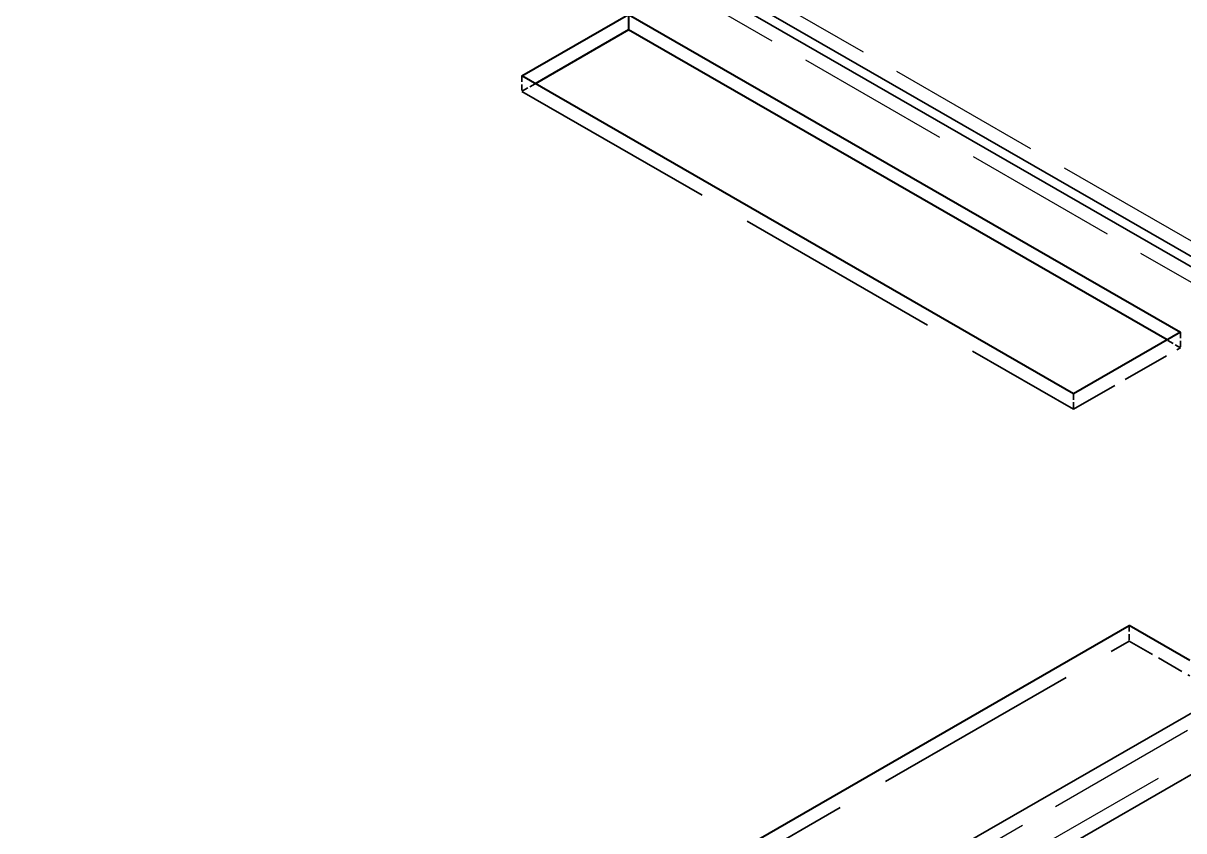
# Model space of a CAD drawing. Header units: millimetres. Extents: x 0 to 1188, y 0 to 840.
# Drawn here: x 1034.62 to 1080.71, y 679.05 to 711.12 of the extents above; entities that cross this region are included whole.
import ezdxf

# ---------------------------------------------------------------- set-up
doc = ezdxf.new("R2010")
doc.units = ezdxf.units.MM
doc.header["$LTSCALE"] = 2
doc.linetypes.add('DASHED', pattern=[0.2067, 0.1654, -0.0413])
for name, color, linetype, lineweight in [('가려진 것(ISO)', 2, 'DASHED', 35), ('가려진 좁은 것(ISO)', 2, 'DASHED', 25), ('가시적인 것(ISO)', 3, 'Continuous', 40), ('가시적인 좁은 것(ISO)', 3, 'Continuous', 35)]:
    doc.layers.add(name, color=color, linetype=linetype, lineweight=lineweight)

msp = doc.modelspace()

# ---------------------------------------------------------------- linework, layer by layer
at = {"layer": '가려진 것(ISO)', "ltscale": 0.714161}
for p, q in [((1054.415, 709.027), (1054.415, 708.414)), ((1080.578, 698.847), (1080.578, 698.234)), ((1076.335, 696.404), (1076.335, 695.791)), ((1078.545, 687.195), (1078.545, 686.582))]:
    msp.add_line(p, q, dxfattribs=at)
at = {"layer": '가려진 것(ISO)', "ltscale": 0.716929}
for p, q in [((1054.947, 708.72), (1054.415, 708.414)), ((1080.578, 698.234), (1080.045, 698.541))]:
    msp.add_line(p, q, dxfattribs=at)
at = {"layer": '가려진 것(ISO)', "ltscale": 24.995968}
msp.add_line((1054.415, 708.414), (1076.335, 695.791), dxfattribs=at)
at = {"layer": '가려진 것(ISO)', "ltscale": 5.71399}
msp.add_line((1076.335, 695.791), (1080.578, 698.234), dxfattribs=at)
at = {"layer": '가려진 것(ISO)', "ltscale": 25.036285}
msp.add_line((1041.952, 665.51), (1078.545, 686.582), dxfattribs=at)
at = {"layer": '가려진 것(ISO)', "ltscale": 3.237884}
msp.add_line((1078.545, 686.582), (1080.949, 685.197), dxfattribs=at)
at = {"layer": '가려진 좁은 것(ISO)', "ltscale": 18.58082}
for p, q in [((1121.236, 679.303), (1039.764, 726.22)), ((1039.057, 724.995), (1120.529, 678.078))]:
    msp.add_line(p, q, dxfattribs=at)
at = {"layer": '가려진 좁은 것(ISO)', "ltscale": 18.293421}
for p, q in [((1120.176, 705.669), (1034.616, 656.399)), ((1035.146, 655.48), (1120.706, 704.751))]:
    msp.add_line(p, q, dxfattribs=at)
at = {"layer": '가시적인 것(ISO)'}
for p, q in [((1054.415, 709.027), (1058.657, 711.47)), ((1058.657, 711.47), (1058.657, 710.857)), ((1058.657, 711.47), (1080.578, 698.847)), ((1058.657, 710.857), (1054.947, 708.72)), ((1080.045, 698.541), (1058.657, 710.857)), ((1076.335, 696.404), (1054.415, 709.027)), ((1080.578, 698.847), (1076.335, 696.404)), ((1041.952, 666.123), (1078.545, 687.195)), ((1080.949, 685.811), (1078.545, 687.195))]:
    msp.add_line(p, q, dxfattribs=at)
at = {"layer": '가시적인 좁은 것(ISO)'}
for p, q in [((1092.153, 695.032), (1039.057, 725.608)), ((1039.233, 725.914), (1092.507, 695.236)), ((1034.616, 657.012), (1120.176, 706.282)), ((1121.236, 704.445), (1035.676, 655.175))]:
    msp.add_line(p, q, dxfattribs=at)

doc.saveas('drawing.dxf')
